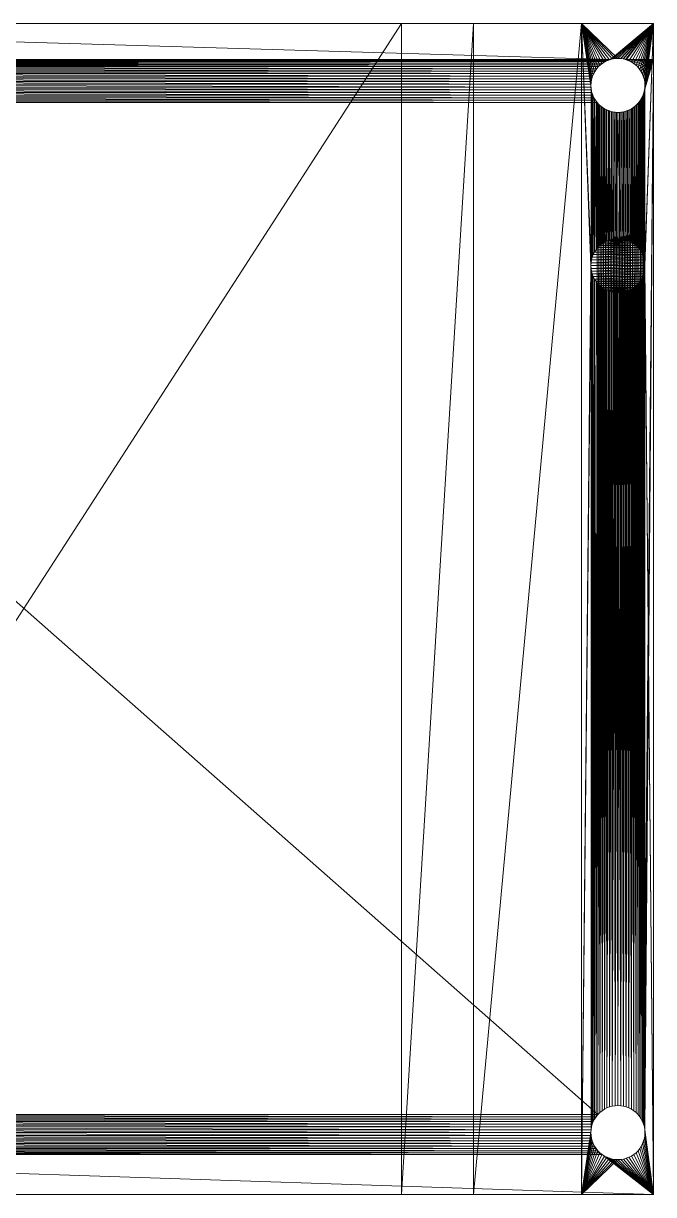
# Model space of a CAD drawing. Header units: inches. Extents: x 126.3 to 196.3, y 75.2 to 140.2.
# Drawn here: x 161.3 to 196.3, y 75.2 to 140.2 of the extents above; entities that cross this region are included whole.
import ezdxf

# ---------------------------------------------------------------- set-up
doc = ezdxf.new("R2010")
doc.units = ezdxf.units.IN
doc.header["$MEASUREMENT"] = 0
doc.layers.get('0').update_dxf_attribs({"lineweight": 0})

msp = doc.modelspace()

# ---------------------------------------------------------------- meshes
at = {"color": 7, "linetype": 'Continuous'}
mesh = msp.add_polyface(dxfattribs=at)
corners = [(128.687, 138.235, 2.5), (128.834, 138.183, 2.5), (193.74, 138.183, 2.5), (128.975, 138.117, 2.5), (193.599, 138.117, 2.5), (129.109, 138.036, 2.5), (193.466, 138.036, 2.5), (129.233, 137.942, 2.5), (193.341, 137.942, 2.5), (129.347, 137.836, 2.5), (193.228, 137.836, 2.5), (129.449, 137.718, 2.5), (193.125, 137.718, 2.5), (129.538, 137.591, 2.5), (193.036, 137.591, 2.5), (129.614, 137.455, 2.5), (192.96, 137.455, 2.5), (129.675, 137.311, 2.5), (192.899, 137.311, 2.5), (129.721, 137.162, 2.5), (192.853, 137.162, 2.5), (129.751, 137.01, 2.5), (192.823, 137.01, 2.5), (129.766, 136.854, 2.5), (192.808, 136.854, 2.5), (129.764, 136.699, 2.5), (192.81, 136.699, 2.5), (129.746, 136.544, 2.5), (192.828, 136.544, 2.5), (129.712, 136.392, 2.5), (192.862, 136.392, 2.5), (129.662, 136.244, 2.5), (192.912, 136.244, 2.5), (129.598, 136.102, 2.5), (192.977, 136.102, 2.5), (129.519, 135.968, 2.5), (193.056, 135.968, 2.5), (129.426, 135.843, 2.5), (193.148, 135.843, 2.5), (193.887, 138.235, 2.5), (128.687, 138.235, 0.5), (193.887, 138.235, 0.5), (126.287, 140.235, 0.5), (129.759, 126.638, -2.5), (129.759, 126.638, 0.5), (129.767, 126.795, 0.5), (129.767, 126.795, -2.5), (129.759, 126.951, 0.5), (129.759, 126.951, -2.5), (129.734, 127.106, 0.5), (129.734, 126.483, -2.5), (140.287, 140.235), (136.287, 140.235), (130.287, 140.235, -2), (136.287, 140.235, -2), (182.287, 140.235), (140.287, 140.235, -2), (196.287, 140.235, 0.5), (129.734, 137.106, -2.5), (129.759, 136.951, -2.5), (129.767, 136.795, -2.5), (129.759, 136.638, -2.5), (130.287, 140.235, -2.5), (129.734, 136.483, -2.5), (129.694, 137.258, -2.5), (129.637, 137.405, -2.5), (129.566, 137.545, -2.5), (129.48, 137.676, -2.5)]
mesh.append_faces([[corners[k] for k in face] for face in [(0, 1, 2), (1, 3, 4), (3, 5, 6), (5, 7, 8), (7, 9, 10), (9, 11, 12), (11, 13, 14), (13, 15, 16), (15, 17, 18), (17, 19, 20), (19, 21, 22), (21, 23, 24), (23, 25, 26), (25, 27, 28), (27, 29, 30), (29, 31, 32), (31, 33, 34), (33, 35, 36), (35, 37, 38), (0, 39, 40), (41, 42, 40), (43, 44, 45), (46, 45, 47), (48, 47, 49), (48, 46, 47), (46, 43, 45), (43, 50, 44), (42, 51, 52), (53, 52, 54), (53, 42, 52), (55, 56, 51), (42, 57, 51), (21, 58, 59), (23, 59, 60), (25, 60, 61), (27, 25, 61), (25, 23, 60), (23, 21, 59), (62, 46, 48), (61, 48, 63), (61, 62, 48), (61, 60, 62), (62, 60, 59), (58, 62, 59), (58, 64, 62), (62, 64, 65), (66, 62, 65), (66, 67, 62)]], dxfattribs={"color": 7})
mesh = msp.add_polyface(dxfattribs=at)
corners = [(129.519, 135.968, 2.5), (193.148, 135.843, 2.5), (193.056, 135.968, 2.5), (129.598, 136.102, 2.5), (192.977, 136.102, 2.5), (129.662, 136.244, 2.5), (192.912, 136.244, 2.5), (129.712, 136.392, 2.5), (192.862, 136.392, 2.5), (129.746, 136.544, 2.5), (192.828, 136.544, 2.5), (129.764, 136.699, 2.5), (192.81, 136.699, 2.5), (129.766, 136.854, 2.5), (192.808, 136.854, 2.5), (129.751, 137.01, 2.5), (192.823, 137.01, 2.5), (129.721, 137.162, 2.5), (192.853, 137.162, 2.5), (129.675, 137.311, 2.5), (192.899, 137.311, 2.5), (129.614, 137.455, 2.5), (192.96, 137.455, 2.5), (129.538, 137.591, 2.5), (193.036, 137.591, 2.5), (129.449, 137.718, 2.5), (193.125, 137.718, 2.5), (129.347, 137.836, 2.5), (193.228, 137.836, 2.5), (129.233, 137.942, 2.5), (193.341, 137.942, 2.5), (129.109, 138.036, 2.5), (193.466, 138.036, 2.5), (128.975, 138.117, 2.5), (193.599, 138.117, 2.5), (128.834, 138.183, 2.5), (193.74, 138.183, 2.5), (128.687, 138.235, 2.5), (193.887, 138.235, 2.5), (128.687, 138.235, 0.5), (193.887, 138.235, 0.5), (196.287, 140.235, 0.5), (126.287, 140.235, 0.5), (192.816, 126.951, -2.5), (192.807, 126.795, 0.5), (192.807, 126.795, -2.5), (192.816, 126.951, 0.5), (192.84, 127.106, -2.5), (192.816, 126.638, 0.5), (192.816, 126.638, -2.5), (192.84, 126.483, 0.5), (186.287, 140.235, -2), (186.287, 140.235), (192.287, 140.235, -2), (182.287, 140.235), (140.287, 140.235), (182.287, 140.235, -2), (140.287, 140.235, -2), (192.816, 136.638, -2.5), (192.807, 136.795, -2.5), (192.816, 136.951, -2.5), (192.84, 137.106, -2.5), (192.287, 140.235, -2.5), (193.094, 137.676, -2.5), (193.008, 137.545, -2.5), (192.937, 137.405, -2.5), (192.881, 137.258, -2.5), (192.84, 136.483, -2.5)]
mesh.append_faces([[corners[k] for k in face] for face in [(0, 1, 2), (3, 2, 4), (5, 4, 6), (7, 6, 8), (9, 8, 10), (11, 10, 12), (13, 12, 14), (15, 14, 16), (17, 16, 18), (19, 18, 20), (21, 20, 22), (23, 22, 24), (25, 24, 26), (27, 26, 28), (29, 28, 30), (31, 30, 32), (33, 32, 34), (35, 34, 36), (37, 36, 38), (39, 38, 40), (41, 42, 40), (43, 44, 45), (43, 46, 44), (43, 47, 46), (48, 49, 45), (44, 48, 45), (48, 50, 49), (51, 52, 53), (53, 52, 41), (52, 54, 41), (41, 54, 55), (56, 57, 54), (12, 58, 59), (14, 59, 60), (16, 60, 61), (16, 14, 60), (14, 12, 59), (12, 10, 58), (62, 63, 64), (65, 62, 64), (65, 66, 62), (62, 66, 61), (60, 62, 61), (60, 59, 62), (62, 59, 58), (43, 58, 67), (58, 43, 62), (62, 43, 45)]], dxfattribs={"color": 7})
mesh = msp.add_polyface(dxfattribs=at)
corners = [(129.426, 135.843, 2.5), (129.321, 135.728, 2.5), (129.382, 79.678, 2.5), (129.205, 135.624, 2.5), (129.271, 79.789, 2.5), (129.078, 135.533, 2.5), (129.149, 79.888, 2.5), (128.943, 135.456, 2.5), (129.017, 79.974, 2.5), (128.801, 135.393, 2.5), (128.877, 80.045, 2.5), (128.652, 135.345, 2.5), (128.73, 80.101, 2.5), (128.5, 135.313, 2.5), (128.579, 80.142, 2.5), (128.345, 135.297, 2.5), (128.424, 80.166, 2.5), (128.189, 135.297, 2.5), (128.267, 80.174, 2.5), (128.267, 125.295, -2.5), (128.267, 125.295, 0.5), (128.424, 125.303, 0.5), (128.424, 125.303, -2.5), (128.579, 125.327, 0.5), (128.579, 125.327, -2.5), (128.73, 125.368, 0.5), (128.73, 125.368, -2.5), (128.877, 125.424, 0.5), (128.877, 125.424, -2.5), (129.017, 125.496, 0.5), (129.017, 125.496, -2.5), (129.149, 125.581, 0.5), (129.149, 125.581, -2.5), (129.271, 125.68, 0.5), (129.271, 125.68, -2.5), (129.382, 125.791, 0.5), (129.382, 125.791, -2.5), (129.48, 125.913, 0.5), (129.48, 125.913, -2.5), (129.566, 126.045, 0.5), (129.566, 126.045, -2.5), (129.637, 126.184, 0.5), (182.287, 140.235, -2), (140.287, 75.235, -2), (140.287, 140.235, -2), (140.287, 75.235), (140.287, 140.235), (136.287, 140.235), (136.287, 75.235, -2), (136.287, 140.235, -2), (136.287, 75.235), (130.287, 75.235, -2), (130.287, 140.235, -2), (130.287, 140.235, -2.5), (130.287, 75.235, -2.5), (129.767, 126.795, -2.5), (126.968, 126.045, 0.5), (127.053, 125.913, 0.5), (127.152, 125.791, 0.5), (127.263, 125.68, 0.5), (127.385, 125.581, 0.5), (127.517, 125.496, 0.5), (127.657, 125.424, 0.5), (127.803, 125.368, 0.5), (127.955, 125.327, 0.5), (128.11, 125.303, 0.5)]
mesh.append_faces([[corners[k] for k in face] for face in [(0, 1, 2), (1, 3, 4), (3, 5, 6), (5, 7, 8), (7, 9, 10), (9, 11, 12), (11, 13, 14), (13, 15, 16), (15, 17, 18), (19, 20, 21), (22, 21, 23), (24, 23, 25), (26, 25, 27), (28, 27, 29), (30, 29, 31), (32, 31, 33), (34, 33, 35), (36, 35, 37), (38, 37, 39), (40, 39, 41), (40, 38, 39), (38, 36, 37), (36, 34, 35), (34, 32, 33), (32, 30, 31), (30, 28, 29), (28, 26, 27), (26, 24, 25), (24, 22, 23), (22, 19, 21), (42, 43, 44), (44, 45, 46), (47, 48, 49), (46, 50, 47), (49, 51, 52), (52, 51, 53), (53, 54, 55), (56, 41, 39), (57, 39, 37), (58, 37, 35), (59, 35, 33), (60, 33, 31), (61, 31, 29), (62, 29, 27), (63, 27, 25), (64, 25, 23), (65, 23, 21), (20, 65, 21)]], dxfattribs={"color": 7})
mesh = msp.add_polyface(dxfattribs=at)
corners = [(129.426, 135.843, 2.5), (193.193, 79.678, 2.5), (193.148, 135.843, 2.5), (193.253, 135.728, 2.5), (194.385, 135.297, 2.5), (194.229, 135.297, 2.5), (194.307, 80.174, 2.5), (194.074, 135.313, 2.5), (194.15, 80.166, 2.5), (193.922, 135.345, 2.5), (193.995, 80.142, 2.5), (193.774, 135.393, 2.5), (193.844, 80.101, 2.5), (193.631, 135.456, 2.5), (193.697, 80.045, 2.5), (193.496, 135.533, 2.5), (193.557, 79.974, 2.5), (193.369, 135.624, 2.5), (193.426, 79.888, 2.5), (193.304, 79.789, 2.5), (194.307, 125.295, 0.5), (194.307, 125.295, -2.5), (194.15, 125.303, -2.5), (194.15, 125.303, 0.5), (193.995, 125.327, -2.5), (193.995, 125.327, 0.5), (193.844, 125.368, -2.5), (193.844, 125.368, 0.5), (193.697, 125.424, -2.5), (193.697, 125.424, 0.5), (193.557, 125.496, -2.5), (193.557, 125.496, 0.5), (193.426, 125.581, -2.5), (193.426, 125.581, 0.5), (193.304, 125.68, -2.5), (193.304, 125.68, 0.5), (193.193, 125.791, -2.5), (193.193, 125.791, 0.5), (193.094, 125.913, -2.5), (193.094, 125.913, 0.5), (193.008, 126.045, -2.5), (193.008, 126.045, 0.5), (192.937, 126.184, -2.5), (186.287, 140.235, -2), (186.287, 75.235), (186.287, 140.235), (182.287, 140.235), (182.287, 75.235, -2), (182.287, 140.235, -2), (182.287, 75.235), (192.287, 140.235, -2), (186.287, 75.235, -2), (192.287, 75.235, -2.5), (192.287, 140.235, -2.5), (192.816, 78.831, -2.5), (192.816, 126.638, -2.5), (192.84, 126.483, -2.5), (192.807, 126.795, -2.5), (194.464, 125.303, 0.5), (194.619, 125.327, 0.5), (194.771, 125.368, 0.5), (194.917, 125.424, 0.5), (195.057, 125.496, 0.5), (195.189, 125.581, 0.5), (195.311, 125.68, 0.5), (195.422, 125.791, 0.5), (195.521, 125.913, 0.5), (195.606, 126.045, 0.5)]
mesh.append_faces([[corners[k] for k in face] for face in [(0, 1, 2), (2, 1, 3), (4, 5, 6), (5, 7, 8), (7, 9, 10), (9, 11, 12), (11, 13, 14), (13, 15, 16), (15, 17, 18), (17, 3, 19), (20, 21, 22), (23, 22, 24), (25, 24, 26), (27, 26, 28), (29, 28, 30), (31, 30, 32), (33, 32, 34), (35, 34, 36), (37, 36, 38), (39, 38, 40), (41, 40, 42), (41, 39, 40), (39, 37, 38), (37, 35, 36), (35, 33, 34), (33, 31, 32), (31, 29, 30), (29, 27, 28), (27, 25, 26), (25, 23, 24), (23, 20, 22), (43, 44, 45), (46, 47, 48), (45, 49, 46), (43, 50, 51), (52, 50, 53), (54, 55, 56), (52, 53, 57), (20, 23, 58), (23, 25, 59), (25, 27, 60), (27, 29, 61), (29, 31, 62), (31, 33, 63), (33, 35, 64), (35, 37, 65), (37, 39, 66), (39, 41, 67)]], dxfattribs={"color": 7})
mesh = msp.add_polyface(dxfattribs=at)
corners = [(196.287, 138.235, 2.5), (195.799, 78.831, 2.5), (196.287, 75.235, 2.5), (195.559, 135.968, 2.5), (195.521, 79.556, 2.5), (195.606, 79.424, 2.5), (195.638, 136.102, 2.5), (195.678, 79.285, 2.5), (195.703, 136.244, 2.5), (195.734, 79.138, 2.5), (186.287, 75.235, -2), (186.287, 75.235), (186.287, 140.235, -2), (182.287, 75.235), (182.287, 75.235, -2), (182.287, 140.235), (186.287, 140.235), (140.287, 75.235, -2), (182.287, 140.235, -2), (192.287, 140.235, -2), (192.287, 75.235, -2), (194.464, 80.166, -2.5), (194.464, 80.166, 2.5), (194.307, 80.174, 2.5), (194.307, 80.174, -2.5), (194.15, 80.166, 2.5), (194.15, 80.166, -2.5), (193.995, 80.142, 2.5), (193.995, 80.142, -2.5), (194.619, 80.142, -2.5), (192.287, 75.235, -2.5), (194.307, 125.295, -2.5), (194.464, 125.303, -2.5), (194.619, 125.327, -2.5), (194.771, 80.101, -2.5), (194.15, 125.303, -2.5), (193.995, 125.327, -2.5), (193.844, 80.101, -2.5), (193.844, 125.368, -2.5), (193.697, 80.045, -2.5), (193.697, 125.424, -2.5), (193.557, 79.974, -2.5), (193.557, 125.496, -2.5), (193.426, 79.888, -2.5), (193.426, 125.581, -2.5), (193.304, 79.789, -2.5), (193.193, 79.678, -2.5), (193.304, 125.68, -2.5), (192.816, 126.638, -2.5), (192.816, 78.831, -2.5), (196.287, 75.235, -2.5), (195.799, 78.831, -2.5), (195.799, 126.638, -2.5), (195.775, 78.986, -2.5), (195.775, 126.483, -2.5), (195.734, 79.138, -2.5), (195.734, 126.331, -2.5), (195.678, 79.285, -2.5), (195.678, 126.184, -2.5), (195.606, 79.424, -2.5), (195.606, 126.045, -2.5), (195.521, 79.556, -2.5), (195.521, 125.913, -2.5), (195.422, 79.678, -2.5), (195.422, 125.791, -2.5), (195.311, 79.789, -2.5), (195.311, 125.68, -2.5), (195.189, 79.888, -2.5), (195.189, 125.581, -2.5), (195.057, 79.974, -2.5), (195.057, 125.496, -2.5), (194.917, 80.045, -2.5), (194.917, 125.424, -2.5), (194.771, 125.368, -2.5), (193.094, 79.556, -2.5), (193.193, 125.791, -2.5), (193.008, 79.424, -2.5), (193.094, 125.913, -2.5), (192.937, 79.285, -2.5), (193.008, 126.045, -2.5), (192.881, 79.138, -2.5), (192.937, 126.184, -2.5), (192.84, 78.986, -2.5), (192.881, 126.331, -2.5), (192.84, 126.483, -2.5), (196.287, 138.235, 0.5)]
mesh.append_faces([[corners[k] for k in face] for face in [(0, 1, 2), (3, 4, 5), (6, 5, 7), (8, 7, 9), (10, 11, 12), (13, 14, 15), (11, 13, 16), (14, 17, 18), (10, 19, 20), (21, 22, 23), (24, 23, 25), (26, 25, 27), (28, 26, 27), (26, 24, 25), (24, 21, 23), (21, 29, 22), (20, 19, 30), (21, 24, 31), (32, 29, 21), (29, 33, 34), (31, 24, 26), (35, 26, 28), (36, 28, 37), (38, 37, 39), (40, 39, 41), (42, 41, 43), (44, 43, 45), (45, 46, 47), (48, 49, 30), (50, 51, 52), (51, 53, 54), (53, 55, 56), (55, 57, 58), (57, 59, 60), (59, 61, 62), (61, 63, 64), (63, 65, 66), (65, 67, 68), (67, 69, 70), (69, 71, 72), (71, 34, 73), (46, 74, 75), (74, 76, 77), (76, 78, 79), (78, 80, 81), (80, 82, 83), (82, 49, 84), (85, 2, 50)]], dxfattribs={"color": 7})
mesh = msp.add_polyface(dxfattribs=at)
corners = [(192.816, 126.951, 0.5), (192.84, 127.106, -2.5), (192.84, 127.106, 0.5), (192.881, 127.258, -2.5), (192.881, 127.258, 0.5), (192.937, 127.405, -2.5), (192.937, 127.405, 0.5), (193.008, 127.545, -2.5), (193.008, 127.545, 0.5), (193.094, 127.676, -2.5), (193.094, 127.676, 0.5), (193.193, 127.798, -2.5), (192.937, 126.184, 0.5), (192.937, 126.184, -2.5), (192.881, 126.331, -2.5), (192.881, 126.331, 0.5), (192.84, 126.483, -2.5), (192.84, 126.483, 0.5), (192.816, 126.638, -2.5), (193.008, 126.045, 0.5), (193.056, 135.968, 2.5), (193.094, 135.913, -2.5), (193.008, 136.045, -2.5), (192.977, 136.102, 2.5), (192.937, 136.184, -2.5), (192.912, 136.244, 2.5), (192.881, 136.331, -2.5), (192.862, 136.392, 2.5), (192.84, 136.483, -2.5), (192.828, 136.544, 2.5), (192.816, 136.638, -2.5), (192.853, 137.162, 2.5), (192.84, 137.106, -2.5), (192.881, 137.258, -2.5), (192.899, 137.311, 2.5), (192.937, 137.405, -2.5), (192.96, 137.455, 2.5), (193.008, 137.545, -2.5), (193.036, 137.591, 2.5), (193.094, 137.676, -2.5), (193.125, 137.718, 2.5), (192.823, 137.01, 2.5), (193.148, 135.843, 2.5), (193.557, 138.094, -2.5), (193.426, 138.008, -2.5), (192.287, 140.235, -2.5), (193.304, 137.909, -2.5), (193.193, 137.798, -2.5), (192.816, 126.951, -2.5)]
mesh.append_faces([[corners[k] for k in face] for face in [(0, 1, 2), (2, 1, 3), (4, 3, 5), (6, 5, 7), (8, 7, 9), (10, 9, 11), (12, 13, 14), (15, 14, 16), (17, 16, 18), (17, 15, 16), (15, 12, 14), (12, 19, 13), (10, 8, 9), (8, 6, 7), (6, 4, 5), (4, 2, 3), (20, 21, 22), (23, 22, 24), (25, 24, 26), (27, 26, 28), (29, 28, 30), (31, 32, 33), (34, 33, 35), (36, 35, 37), (38, 37, 39), (40, 38, 39), (38, 36, 37), (36, 34, 35), (34, 31, 33), (31, 41, 32), (29, 27, 28), (27, 25, 26), (25, 23, 24), (23, 20, 22), (20, 42, 21), (43, 44, 45), (45, 44, 46), (47, 45, 46), (47, 39, 45), (1, 28, 26), (3, 26, 24), (5, 24, 22), (7, 22, 21), (9, 7, 21), (7, 5, 22), (5, 3, 24), (3, 1, 26), (1, 48, 28)]], dxfattribs={"color": 7})
mesh = msp.add_polyface(dxfattribs=at)
corners = [(196.287, 140.235, -2.5), (192.287, 140.235, -2.5), (192.287, 140.235, -2), (194.229, 135.297, 2.5), (194.307, 135.295, -2.5), (194.15, 135.303, -2.5), (194.074, 135.313, 2.5), (193.995, 135.327, -2.5), (193.922, 135.345, 2.5), (193.844, 135.368, -2.5), (193.774, 135.393, 2.5), (193.697, 135.424, -2.5), (193.631, 135.456, 2.5), (193.557, 135.496, -2.5), (193.496, 135.533, 2.5), (193.426, 135.581, -2.5), (193.369, 135.624, 2.5), (193.304, 135.68, -2.5), (193.253, 135.728, 2.5), (193.193, 135.791, -2.5), (193.148, 135.843, 2.5), (193.094, 135.913, -2.5), (193.125, 137.718, 2.5), (193.094, 137.676, -2.5), (193.193, 137.798, -2.5), (193.228, 137.836, 2.5), (193.304, 137.909, -2.5), (193.341, 137.942, 2.5), (193.426, 138.008, -2.5), (193.466, 138.036, 2.5), (193.557, 138.094, -2.5), (193.599, 138.117, 2.5), (193.697, 138.165, -2.5), (193.74, 138.183, 2.5), (193.844, 138.221, -2.5), (193.887, 138.235, 0.5), (193.995, 138.262, -2.5), (194.025, 138.268, 0.5), (194.15, 138.286, -2.5), (194.166, 138.288, 0.5), (194.307, 138.295, -2.5), (194.307, 138.295, 0.5), (193.887, 138.235, 2.5), (193.094, 127.676, -2.5), (193.193, 127.798, -2.5), (193.304, 127.909, -2.5), (193.426, 128.008, -2.5), (193.557, 128.094, -2.5), (193.697, 128.165, -2.5)]
mesh.append_faces([[corners[k] for k in face] for face in [(0, 1, 2), (3, 4, 5), (6, 5, 7), (8, 7, 9), (10, 9, 11), (12, 11, 13), (14, 13, 15), (16, 15, 17), (18, 17, 19), (20, 19, 21), (22, 23, 24), (25, 24, 26), (27, 26, 28), (29, 28, 30), (31, 30, 32), (33, 32, 34), (35, 34, 36), (37, 36, 38), (39, 38, 40), (41, 39, 40), (39, 37, 38), (37, 35, 36), (42, 33, 35), (35, 33, 34), (33, 31, 32), (31, 29, 30), (29, 27, 28), (27, 25, 26), (25, 22, 24), (20, 18, 19), (18, 16, 17), (16, 14, 15), (14, 12, 13), (12, 10, 11), (10, 8, 9), (8, 6, 7), (6, 3, 5), (1, 40, 38), (36, 1, 38), (36, 34, 1), (1, 34, 32), (30, 1, 32), (43, 21, 19), (44, 19, 17), (45, 17, 15), (46, 15, 13), (47, 13, 11), (48, 11, 9)]], dxfattribs={"color": 7})
mesh = msp.add_polyface(dxfattribs=at)
corners = [(196.287, 138.235, 2.5), (195.387, 137.836, 2.5), (195.489, 137.718, 2.5), (195.273, 137.942, 2.5), (195.149, 138.036, 2.5), (195.016, 138.117, 2.5), (194.875, 138.183, 2.5), (194.728, 138.235, 2.5), (194.728, 138.235, 0.5), (196.287, 138.235, 0.5), (194.025, 138.268, 0.5), (196.287, 140.235, 0.5), (193.887, 138.235, 0.5), (194.166, 138.288, 0.5), (194.307, 138.295, 0.5), (194.449, 138.288, 0.5), (194.59, 138.268, 0.5), (196.287, 140.235, -2.5), (192.287, 140.235, -2), (194.307, 138.295, -2.5), (194.464, 138.286, -2.5), (194.619, 138.262, -2.5), (194.771, 138.221, -2.5), (194.917, 138.165, -2.5), (195.057, 138.094, -2.5), (195.189, 138.008, -2.5), (195.311, 137.909, -2.5), (195.807, 136.795, -2.5), (195.799, 136.951, -2.5), (195.775, 137.106, -2.5), (195.734, 137.258, -2.5), (195.678, 137.405, -2.5), (195.606, 137.545, -2.5), (195.521, 137.676, -2.5), (195.422, 137.798, -2.5), (192.287, 140.235, -2.5)]
mesh.append_faces([[corners[k] for k in face] for face in [(0, 1, 2), (0, 3, 1), (0, 4, 3), (0, 5, 4), (0, 6, 5), (0, 7, 6), (7, 0, 8), (8, 0, 9), (10, 11, 12), (10, 13, 11), (11, 13, 14), (15, 11, 14), (15, 16, 11), (11, 16, 8), (9, 11, 8), (17, 18, 11), (15, 14, 19), (20, 15, 19), (20, 16, 15), (20, 21, 16), (16, 21, 8), (8, 21, 22), (6, 22, 23), (5, 23, 24), (4, 24, 25), (3, 25, 26), (3, 4, 25), (4, 5, 24), (5, 6, 23), (7, 8, 6), (6, 8, 22), (17, 27, 28), (29, 17, 28), (29, 30, 17), (17, 30, 31), (32, 17, 31), (32, 33, 17), (17, 33, 34), (26, 17, 34), (26, 25, 17), (17, 25, 24), (23, 17, 24), (23, 22, 17), (17, 22, 21), (20, 17, 21), (20, 19, 17), (17, 19, 35), (17, 11, 9)]], dxfattribs={"color": 7})
mesh = msp.add_polyface(dxfattribs=at)
corners = [(196.287, 138.235, 2.5), (195.752, 136.392, 2.5), (195.734, 79.138, 2.5), (195.703, 136.244, 2.5), (195.638, 136.102, 2.5), (195.678, 79.285, 2.5), (195.559, 135.968, 2.5), (195.606, 79.424, 2.5), (195.467, 135.843, 2.5), (195.521, 79.556, 2.5), (195.362, 135.728, 2.5), (195.422, 79.678, 2.5), (195.245, 135.624, 2.5), (195.311, 79.789, 2.5), (195.119, 135.533, 2.5), (195.189, 79.888, 2.5), (194.983, 135.456, 2.5), (195.057, 79.974, 2.5), (194.841, 135.393, 2.5), (194.917, 80.045, 2.5), (194.693, 135.345, 2.5), (194.771, 80.101, 2.5), (194.54, 135.313, 2.5), (194.619, 80.142, 2.5), (194.385, 135.297, 2.5), (194.464, 80.166, 2.5), (195.678, 126.184, 0.5), (195.678, 126.184, -2.5), (195.606, 126.045, -2.5), (195.606, 126.045, 0.5), (195.521, 125.913, -2.5), (195.521, 125.913, 0.5), (195.422, 125.791, -2.5), (195.422, 125.791, 0.5), (195.311, 125.68, -2.5), (195.311, 125.68, 0.5), (195.189, 125.581, -2.5), (195.189, 125.581, 0.5), (195.057, 125.496, -2.5), (195.057, 125.496, 0.5), (194.917, 125.424, -2.5), (194.917, 125.424, 0.5), (194.771, 125.368, -2.5), (194.771, 125.368, 0.5), (194.619, 125.327, -2.5), (194.619, 125.327, 0.5), (194.464, 125.303, -2.5), (194.464, 125.303, 0.5), (194.307, 125.295, -2.5), (194.307, 125.295, 0.5), (196.287, 140.235, -2.5), (196.287, 75.235, -2.5), (195.807, 126.795, -2.5), (193.008, 126.045, 0.5), (193.094, 125.913, 0.5), (193.193, 125.791, 0.5), (193.304, 125.68, 0.5), (193.426, 125.581, 0.5), (193.557, 125.496, 0.5), (193.697, 125.424, 0.5), (193.844, 125.368, 0.5), (193.995, 125.327, 0.5), (194.15, 125.303, 0.5), (196.287, 75.235, 2.5), (196.287, 138.235, 0.5)]
mesh.append_faces([[corners[k] for k in face] for face in [(0, 1, 2), (1, 3, 2), (3, 4, 5), (4, 6, 7), (6, 8, 9), (8, 10, 11), (10, 12, 13), (12, 14, 15), (14, 16, 17), (16, 18, 19), (18, 20, 21), (20, 22, 23), (22, 24, 25), (26, 27, 28), (29, 28, 30), (31, 30, 32), (33, 32, 34), (35, 34, 36), (37, 36, 38), (39, 38, 40), (41, 40, 42), (43, 42, 44), (45, 44, 46), (47, 46, 48), (49, 47, 48), (47, 45, 46), (45, 43, 44), (43, 41, 42), (41, 39, 40), (39, 37, 38), (37, 35, 36), (35, 33, 34), (33, 31, 32), (31, 29, 30), (29, 26, 28), (50, 51, 52), (53, 26, 29), (54, 29, 31), (55, 31, 33), (56, 33, 35), (57, 35, 37), (58, 37, 39), (59, 39, 41), (60, 41, 43), (61, 43, 45), (62, 45, 47), (0, 63, 64), (50, 64, 51)]], dxfattribs={"color": 7})
mesh = msp.add_polyface(dxfattribs=at)
corners = [(194.307, 128.295, 0.5), (194.307, 128.295, -2.5), (194.464, 128.286, -2.5), (194.464, 128.286, 0.5), (194.619, 128.262, -2.5), (194.619, 128.262, 0.5), (194.771, 128.221, -2.5), (194.771, 128.221, 0.5), (194.841, 135.393, 2.5), (194.917, 135.424, -2.5), (194.771, 135.368, -2.5), (194.693, 135.345, 2.5), (194.619, 135.327, -2.5), (194.54, 135.313, 2.5), (194.464, 135.303, -2.5), (194.385, 135.297, 2.5), (194.307, 135.295, -2.5), (194.229, 135.297, 2.5), (194.983, 135.456, 2.5), (196.287, 140.235, -2.5), (195.807, 126.795, -2.5), (195.799, 126.951, -2.5), (195.799, 136.638, -2.5), (195.775, 136.483, -2.5), (195.775, 127.106, -2.5), (195.734, 136.331, -2.5), (195.734, 127.258, -2.5), (195.678, 136.184, -2.5), (195.678, 127.405, -2.5), (195.606, 136.045, -2.5), (195.606, 127.545, -2.5), (195.521, 135.913, -2.5), (195.521, 127.676, -2.5), (195.422, 135.791, -2.5), (195.422, 127.798, -2.5), (195.311, 135.68, -2.5), (195.311, 127.909, -2.5), (195.189, 135.581, -2.5), (195.189, 128.008, -2.5), (195.057, 135.496, -2.5), (195.057, 128.094, -2.5), (194.917, 128.165, -2.5), (194.15, 128.286, 0.5), (193.995, 128.262, 0.5), (193.844, 128.221, 0.5)]
mesh.append_faces([[corners[k] for k in face] for face in [(0, 1, 2), (3, 2, 4), (5, 4, 6), (7, 5, 6), (5, 3, 4), (3, 0, 2), (8, 9, 10), (11, 10, 12), (13, 12, 14), (15, 14, 16), (17, 15, 16), (15, 13, 14), (13, 11, 12), (11, 8, 10), (8, 18, 9), (19, 20, 21), (22, 21, 23), (22, 19, 21), (1, 16, 2), (21, 24, 23), (23, 24, 25), (25, 24, 26), (27, 26, 28), (29, 28, 30), (31, 30, 32), (33, 32, 34), (35, 34, 36), (37, 36, 38), (39, 38, 40), (9, 40, 41), (10, 41, 6), (12, 6, 4), (14, 4, 2), (16, 14, 2), (14, 12, 4), (12, 10, 6), (10, 9, 41), (9, 39, 40), (39, 37, 38), (37, 35, 36), (35, 33, 34), (33, 31, 32), (31, 29, 30), (29, 27, 28), (27, 25, 26), (42, 0, 3), (43, 3, 5), (44, 5, 7)]], dxfattribs={"color": 7})
mesh = msp.add_polyface(dxfattribs=at)
corners = [(196.287, 138.235, 2.5), (195.786, 136.544, 2.5), (195.752, 136.392, 2.5), (195.804, 136.699, 2.5), (195.806, 136.854, 2.5), (195.792, 137.01, 2.5), (195.762, 137.162, 2.5), (195.716, 137.311, 2.5), (195.654, 137.455, 2.5), (195.579, 137.591, 2.5), (195.489, 137.718, 2.5), (195.387, 137.836, 2.5), (195.311, 137.909, -2.5), (195.422, 137.798, -2.5), (195.521, 137.676, -2.5), (195.606, 137.545, -2.5), (195.678, 137.405, -2.5), (195.734, 137.258, -2.5), (195.775, 137.106, -2.5), (195.799, 136.951, -2.5), (195.807, 136.795, -2.5), (195.799, 136.638, -2.5), (195.775, 136.483, -2.5), (195.734, 136.331, -2.5), (195.703, 136.244, 2.5), (195.678, 136.184, -2.5), (195.638, 136.102, 2.5), (195.606, 136.045, -2.5), (195.559, 135.968, 2.5), (195.521, 135.913, -2.5), (195.467, 135.843, 2.5), (195.422, 135.791, -2.5), (195.362, 135.728, 2.5), (195.311, 135.68, -2.5), (195.245, 135.624, 2.5), (195.189, 135.581, -2.5), (195.119, 135.533, 2.5), (195.057, 135.496, -2.5), (194.983, 135.456, 2.5), (194.917, 135.424, -2.5), (195.273, 137.942, 2.5), (196.287, 140.235, -2.5)]
mesh.append_faces([[corners[k] for k in face] for face in [(0, 1, 2), (0, 3, 1), (0, 4, 3), (0, 5, 4), (0, 6, 5), (0, 7, 6), (0, 8, 7), (0, 9, 8), (0, 10, 9), (11, 12, 13), (10, 13, 14), (9, 14, 15), (8, 15, 16), (7, 16, 17), (6, 17, 18), (5, 18, 19), (4, 19, 20), (3, 20, 21), (1, 21, 22), (2, 22, 23), (24, 23, 25), (26, 25, 27), (28, 27, 29), (30, 29, 31), (32, 31, 33), (34, 33, 35), (36, 35, 37), (38, 37, 39), (38, 36, 37), (36, 34, 35), (34, 32, 33), (32, 30, 31), (30, 28, 29), (28, 26, 27), (26, 24, 25), (24, 2, 23), (2, 1, 22), (1, 3, 21), (3, 4, 20), (4, 5, 19), (5, 6, 18), (6, 7, 17), (7, 8, 16), (8, 9, 15), (9, 10, 14), (10, 11, 13), (11, 40, 12), (21, 20, 41)]], dxfattribs={"color": 7})
mesh = msp.add_polyface(dxfattribs=at)
corners = [(126.287, 138.235, 2.5), (126.775, 78.831, 2.5), (126.8, 78.986, 2.5), (126.84, 79.138, 2.5), (127.213, 135.728, 2.5), (127.152, 79.678, 2.5), (127.263, 79.789, 2.5), (127.329, 135.624, 2.5), (127.385, 79.888, 2.5), (127.456, 135.533, 2.5), (127.517, 79.974, 2.5), (127.591, 135.456, 2.5), (127.657, 80.045, 2.5), (127.733, 135.393, 2.5), (127.803, 80.101, 2.5), (127.882, 135.345, 2.5), (127.955, 80.142, 2.5), (128.034, 135.313, 2.5), (128.11, 80.166, 2.5), (128.189, 135.297, 2.5), (128.267, 80.174, 2.5), (128.345, 135.297, 2.5), (128.424, 80.166, 2.5), (128.5, 135.313, 2.5), (128.579, 80.142, 2.5), (128.652, 135.345, 2.5), (128.73, 80.101, 2.5), (128.801, 135.393, 2.5), (128.877, 80.045, 2.5), (128.943, 135.456, 2.5), (129.017, 79.974, 2.5), (129.078, 135.533, 2.5), (129.149, 79.888, 2.5), (129.205, 135.624, 2.5), (129.271, 79.789, 2.5), (129.321, 135.728, 2.5), (129.382, 79.678, 2.5), (129.426, 135.843, 2.5), (193.193, 79.678, 2.5), (128.424, 125.303, -2.5), (128.424, 80.166, -2.5), (128.267, 125.295, -2.5), (128.579, 125.327, -2.5), (128.579, 80.142, -2.5), (128.73, 80.101, -2.5), (128.73, 125.368, -2.5), (128.877, 80.045, -2.5), (128.877, 125.424, -2.5), (129.017, 79.974, -2.5), (129.017, 125.496, -2.5), (129.149, 79.888, -2.5), (129.149, 125.581, -2.5), (129.271, 79.789, -2.5), (129.271, 125.68, -2.5), (129.382, 79.678, -2.5), (129.382, 125.791, -2.5), (129.48, 79.556, -2.5), (129.48, 125.913, -2.5), (129.566, 79.424, -2.5), (129.566, 126.045, -2.5), (129.637, 79.285, -2.5), (129.637, 126.184, -2.5), (129.694, 79.138, -2.5), (129.694, 126.331, -2.5), (129.734, 78.986, -2.5), (129.734, 126.483, -2.5), (129.759, 78.831, -2.5), (129.759, 126.638, -2.5), (130.287, 75.235, -2.5), (129.767, 126.795, -2.5), (128.11, 80.166, -2.5), (128.11, 125.303, -2.5), (127.955, 80.142, -2.5), (127.955, 125.327, -2.5), (127.803, 80.101, -2.5), (127.803, 125.368, -2.5), (127.657, 80.045, -2.5), (127.657, 125.424, -2.5), (127.517, 79.974, -2.5), (127.517, 125.496, -2.5), (127.385, 79.888, -2.5), (127.385, 125.581, -2.5), (127.263, 79.789, -2.5), (127.263, 125.68, -2.5), (126.287, 75.235, -2.5), (126.767, 126.795, -2.5), (126.775, 126.638, -2.5), (126.8, 78.986, -2.5), (126.8, 126.483, -2.5), (126.84, 126.331, -2.5), (126.84, 79.138, -2.5), (126.897, 126.184, -2.5), (126.897, 79.285, -2.5), (126.968, 126.045, -2.5), (126.968, 79.424, -2.5), (127.053, 125.913, -2.5), (127.053, 79.556, -2.5), (127.152, 125.791, -2.5), (127.152, 79.678, -2.5)]
mesh.append_faces([[corners[k] for k in face] for face in [(0, 1, 2), (3, 0, 2), (4, 5, 6), (7, 6, 8), (9, 8, 10), (11, 10, 12), (13, 12, 14), (15, 14, 16), (17, 16, 18), (19, 18, 20), (21, 20, 22), (23, 22, 24), (25, 24, 26), (27, 26, 28), (29, 28, 30), (31, 30, 32), (33, 32, 34), (35, 34, 36), (37, 36, 38), (39, 40, 41), (39, 42, 43), (44, 42, 45), (46, 45, 47), (48, 47, 49), (50, 49, 51), (52, 51, 53), (54, 53, 55), (56, 55, 57), (58, 57, 59), (60, 59, 61), (62, 61, 63), (64, 63, 65), (66, 65, 67), (68, 67, 69), (41, 70, 71), (71, 72, 73), (73, 74, 75), (75, 76, 77), (77, 78, 79), (79, 80, 81), (81, 82, 83), (84, 85, 86), (87, 88, 89), (90, 89, 91), (92, 91, 93), (94, 93, 95), (96, 95, 97), (98, 97, 83)]], dxfattribs={"color": 7})
mesh = msp.add_polyface(dxfattribs=at)
corners = [(196.287, 138.235, 2.5), (195.775, 78.986, 2.5), (195.799, 78.831, 2.5), (195.734, 79.138, 2.5), (193.253, 135.728, 2.5), (193.193, 79.678, 2.5), (193.304, 79.789, 2.5), (193.369, 135.624, 2.5), (193.426, 79.888, 2.5), (193.496, 135.533, 2.5), (193.557, 79.974, 2.5), (193.631, 135.456, 2.5), (193.697, 80.045, 2.5), (193.774, 135.393, 2.5), (193.844, 80.101, 2.5), (193.922, 135.345, 2.5), (193.995, 80.142, 2.5), (194.074, 135.313, 2.5), (194.15, 80.166, 2.5), (194.229, 135.297, 2.5), (194.307, 80.174, 2.5), (194.385, 135.297, 2.5), (194.464, 80.166, 2.5), (194.54, 135.313, 2.5), (194.619, 80.142, 2.5), (194.693, 135.345, 2.5), (194.771, 80.101, 2.5), (194.841, 135.393, 2.5), (194.917, 80.045, 2.5), (194.983, 135.456, 2.5), (195.057, 79.974, 2.5), (195.119, 135.533, 2.5), (195.189, 79.888, 2.5), (195.245, 135.624, 2.5), (195.311, 79.789, 2.5), (195.362, 135.728, 2.5), (195.422, 79.678, 2.5), (195.467, 135.843, 2.5), (195.521, 79.556, 2.5), (194.464, 125.303, -2.5), (194.464, 80.166, -2.5), (194.307, 125.295, -2.5), (194.619, 125.327, -2.5), (194.619, 80.142, -2.5), (194.771, 80.101, -2.5), (194.771, 125.368, -2.5), (194.917, 80.045, -2.5), (194.917, 125.424, -2.5), (195.057, 79.974, -2.5), (195.057, 125.496, -2.5), (195.189, 79.888, -2.5), (195.189, 125.581, -2.5), (195.311, 79.789, -2.5), (195.311, 125.68, -2.5), (195.422, 79.678, -2.5), (195.422, 125.791, -2.5), (195.521, 79.556, -2.5), (195.521, 125.913, -2.5), (195.606, 79.424, -2.5), (195.606, 126.045, -2.5), (195.678, 79.285, -2.5), (195.678, 126.184, -2.5), (195.734, 79.138, -2.5), (195.734, 126.331, -2.5), (195.775, 78.986, -2.5), (195.775, 126.483, -2.5), (195.799, 78.831, -2.5), (195.799, 126.638, -2.5), (196.287, 75.235, -2.5), (195.807, 126.795, -2.5), (194.15, 80.166, -2.5), (194.15, 125.303, -2.5), (193.995, 80.142, -2.5), (193.995, 125.327, -2.5), (193.844, 80.101, -2.5), (193.844, 125.368, -2.5), (193.697, 80.045, -2.5), (193.697, 125.424, -2.5), (193.557, 79.974, -2.5), (193.557, 125.496, -2.5), (193.426, 79.888, -2.5), (193.426, 125.581, -2.5), (193.304, 79.789, -2.5), (193.304, 125.68, -2.5), (192.287, 75.235, -2.5), (192.807, 126.795, -2.5), (192.816, 126.638, -2.5), (192.84, 78.986, -2.5), (192.84, 126.483, -2.5), (192.881, 126.331, -2.5), (192.881, 79.138, -2.5), (192.937, 126.184, -2.5), (192.937, 79.285, -2.5), (193.008, 126.045, -2.5), (193.008, 79.424, -2.5), (193.094, 125.913, -2.5), (193.094, 79.556, -2.5), (193.193, 125.791, -2.5), (193.193, 79.678, -2.5)]
mesh.append_faces([[corners[k] for k in face] for face in [(0, 1, 2), (0, 3, 1), (4, 5, 6), (7, 6, 8), (9, 8, 10), (11, 10, 12), (13, 12, 14), (15, 14, 16), (17, 16, 18), (19, 18, 20), (21, 20, 22), (23, 22, 24), (25, 24, 26), (27, 26, 28), (29, 28, 30), (31, 30, 32), (33, 32, 34), (35, 34, 36), (37, 36, 38), (39, 40, 41), (39, 42, 43), (44, 42, 45), (46, 45, 47), (48, 47, 49), (50, 49, 51), (52, 51, 53), (54, 53, 55), (56, 55, 57), (58, 57, 59), (60, 59, 61), (62, 61, 63), (64, 63, 65), (66, 65, 67), (68, 67, 69), (41, 70, 71), (71, 72, 73), (73, 74, 75), (75, 76, 77), (77, 78, 79), (79, 80, 81), (81, 82, 83), (84, 85, 86), (87, 88, 89), (90, 89, 91), (92, 91, 93), (94, 93, 95), (96, 95, 97), (98, 97, 83)]], dxfattribs={"color": 7})
mesh = msp.add_polyface(dxfattribs=at)
corners = [(193.193, 127.798, 0.5), (193.193, 127.798, -2.5), (193.304, 127.909, -2.5), (193.304, 127.909, 0.5), (193.426, 128.008, -2.5), (193.426, 128.008, 0.5), (193.557, 128.094, -2.5), (193.557, 128.094, 0.5), (193.697, 128.165, -2.5), (193.697, 128.165, 0.5), (193.844, 128.221, -2.5), (193.844, 128.221, 0.5), (193.995, 128.262, -2.5), (193.995, 128.262, 0.5), (194.15, 128.286, -2.5), (194.15, 128.286, 0.5), (194.307, 128.295, -2.5), (194.307, 128.295, 0.5), (193.094, 127.676, 0.5), (193.844, 135.368, -2.5), (193.995, 135.327, -2.5), (194.15, 135.303, -2.5), (194.307, 135.295, -2.5), (193.697, 135.424, -2.5), (193.557, 135.496, -2.5), (193.426, 135.581, -2.5), (193.304, 135.68, -2.5), (193.094, 127.676, -2.5), (193.193, 135.791, -2.5), (194.464, 128.286, 0.5), (194.619, 128.262, 0.5), (194.771, 128.221, 0.5), (194.917, 128.165, 0.5), (195.057, 128.094, 0.5), (195.189, 128.008, 0.5), (195.311, 127.909, 0.5), (195.422, 127.798, 0.5), (193.008, 126.045, 0.5), (192.937, 126.184, 0.5), (195.678, 126.184, 0.5), (192.881, 126.331, 0.5), (195.734, 126.331, 0.5), (192.84, 126.483, 0.5), (195.775, 126.483, 0.5), (192.816, 126.638, 0.5), (195.799, 126.638, 0.5), (192.807, 126.795, 0.5), (195.807, 126.795, 0.5), (195.799, 126.951, 0.5), (192.816, 126.951, 0.5), (195.775, 127.106, 0.5), (192.84, 127.106, 0.5), (195.734, 127.258, 0.5), (192.881, 127.258, 0.5), (195.678, 127.405, 0.5), (192.937, 127.405, 0.5), (195.606, 127.545, 0.5), (193.008, 127.545, 0.5), (195.521, 127.676, 0.5)]
mesh.append_faces([[corners[k] for k in face] for face in [(0, 1, 2), (3, 2, 4), (5, 4, 6), (7, 6, 8), (9, 8, 10), (11, 10, 12), (13, 12, 14), (15, 14, 16), (17, 15, 16), (15, 13, 14), (13, 11, 12), (11, 9, 10), (9, 7, 8), (7, 5, 6), (5, 3, 4), (3, 0, 2), (0, 18, 1), (10, 19, 20), (12, 20, 21), (14, 21, 22), (16, 14, 22), (14, 12, 21), (12, 10, 20), (10, 8, 19), (8, 6, 23), (6, 4, 24), (4, 2, 25), (2, 1, 26), (1, 27, 28), (15, 29, 13), (13, 30, 11), (11, 31, 9), (9, 32, 7), (7, 33, 5), (5, 34, 3), (3, 35, 0), (0, 36, 18), (37, 38, 39), (38, 40, 41), (40, 42, 43), (42, 44, 45), (44, 46, 47), (48, 46, 49), (50, 49, 51), (52, 51, 53), (54, 53, 55), (56, 55, 57), (58, 57, 18)]], dxfattribs={"color": 7})
mesh = msp.add_polyface(dxfattribs=at)
corners = [(194.771, 128.221, 0.5), (194.771, 128.221, -2.5), (194.917, 128.165, -2.5), (194.917, 128.165, 0.5), (195.057, 128.094, -2.5), (195.057, 128.094, 0.5), (195.189, 128.008, -2.5), (195.189, 128.008, 0.5), (195.311, 127.909, -2.5), (195.311, 127.909, 0.5), (195.422, 127.798, -2.5), (195.422, 127.798, 0.5), (195.521, 127.676, -2.5), (195.521, 127.676, 0.5), (195.606, 127.545, -2.5), (195.606, 127.545, 0.5), (195.678, 127.405, -2.5), (195.678, 127.405, 0.5), (195.734, 127.258, -2.5), (195.734, 127.258, 0.5), (195.775, 127.106, -2.5), (195.775, 127.106, 0.5), (195.799, 126.951, -2.5), (195.799, 126.951, 0.5), (195.807, 126.795, -2.5), (195.807, 126.795, 0.5), (195.799, 126.638, -2.5), (195.799, 126.638, 0.5), (195.775, 126.483, -2.5), (195.775, 126.483, 0.5), (195.734, 126.331, -2.5), (195.734, 126.331, 0.5), (195.678, 126.184, -2.5), (195.678, 126.184, 0.5), (193.697, 128.165, 0.5), (193.557, 128.094, 0.5), (193.426, 128.008, 0.5), (193.304, 127.909, 0.5), (193.193, 127.798, 0.5), (193.094, 127.676, 0.5), (193.008, 127.545, 0.5), (192.937, 127.405, 0.5), (192.881, 127.258, 0.5), (192.84, 127.106, 0.5), (192.816, 126.951, 0.5), (192.807, 126.795, 0.5), (192.816, 126.638, 0.5), (192.84, 126.483, 0.5), (192.881, 126.331, 0.5), (192.937, 126.184, 0.5)]
mesh.append_faces([[corners[k] for k in face] for face in [(0, 1, 2), (3, 2, 4), (5, 4, 6), (7, 6, 8), (9, 8, 10), (11, 10, 12), (13, 12, 14), (15, 14, 16), (17, 16, 18), (19, 18, 20), (21, 20, 22), (23, 22, 24), (25, 24, 26), (27, 26, 28), (29, 28, 30), (31, 30, 32), (33, 31, 32), (31, 29, 30), (29, 27, 28), (27, 25, 26), (25, 23, 24), (23, 21, 22), (21, 19, 20), (19, 17, 18), (17, 15, 16), (15, 13, 14), (13, 11, 12), (11, 9, 10), (9, 7, 8), (7, 5, 6), (5, 3, 4), (3, 0, 2), (34, 0, 3), (35, 3, 5), (36, 5, 7), (37, 7, 9), (9, 11, 38), (39, 11, 13), (40, 13, 15), (41, 15, 17), (42, 17, 19), (43, 19, 21), (44, 21, 23), (45, 23, 25), (46, 25, 27), (47, 27, 29), (48, 29, 31), (49, 31, 33)]], dxfattribs={"color": 7})
mesh = msp.add_polyface(dxfattribs=at)
corners = [(193.995, 80.142, -2.5), (193.995, 80.142, 2.5), (193.844, 80.101, 2.5), (193.844, 80.101, -2.5), (193.697, 80.045, 2.5), (193.697, 80.045, -2.5), (193.557, 79.974, 2.5), (193.557, 79.974, -2.5), (193.426, 79.888, 2.5), (193.426, 79.888, -2.5), (193.304, 79.789, 2.5), (193.304, 79.789, -2.5), (193.193, 79.678, 2.5), (193.193, 79.678, -2.5), (193.094, 79.556, 2.5), (193.094, 79.556, -2.5), (193.008, 79.424, 2.5), (193.008, 79.424, -2.5), (192.937, 79.285, 2.5), (193.008, 77.924, -2.5), (193.008, 77.924, 2.5), (193.094, 77.793, 2.5), (193.094, 77.793, -2.5), (193.193, 77.671, 2.5), (193.193, 77.671, -2.5), (193.304, 77.56, 2.5), (193.304, 77.56, -2.5), (193.426, 77.461, 2.5), (193.426, 77.461, -2.5), (193.557, 77.375, 2.5), (193.557, 77.375, -2.5), (193.697, 77.304, 2.5), (193.697, 77.304, -2.5), (193.844, 77.248, 2.5), (193.844, 77.248, -2.5), (193.995, 77.207, 2.5), (193.995, 77.207, -2.5), (194.15, 77.183, 2.5), (194.15, 77.183, -2.5), (194.307, 77.174, 2.5), (192.937, 79.285, -2.5), (194.307, 77.174, -2.5), (192.937, 78.064, -2.5), (192.287, 75.235, -2.5), (196.287, 75.235, -2.5), (192.287, 75.235, -2)]
mesh.append_faces([[corners[k] for k in face] for face in [(0, 1, 2), (3, 2, 4), (5, 4, 6), (7, 6, 8), (9, 8, 10), (11, 10, 12), (13, 12, 14), (15, 14, 16), (17, 16, 18), (19, 20, 21), (22, 21, 23), (24, 23, 25), (26, 25, 27), (28, 27, 29), (30, 29, 31), (32, 31, 33), (34, 33, 35), (36, 35, 37), (38, 37, 39), (40, 17, 18), (17, 15, 16), (15, 13, 14), (13, 11, 12), (11, 9, 10), (9, 7, 8), (7, 5, 6), (5, 3, 4), (3, 0, 2), (41, 38, 39), (38, 36, 37), (36, 34, 35), (34, 32, 33), (32, 30, 31), (30, 28, 29), (28, 26, 27), (26, 24, 25), (24, 22, 23), (22, 19, 21), (19, 42, 20), (28, 43, 26), (28, 30, 43), (43, 30, 32), (34, 43, 32), (34, 36, 43), (43, 36, 38), (41, 43, 38), (41, 44, 43), (44, 45, 43)]], dxfattribs={"color": 7})
mesh = msp.add_polyface(dxfattribs=at)
corners = [(195.799, 78.831, 2.5), (195.807, 78.674, 2.5), (196.287, 75.235, 2.5), (195.807, 78.674, -2.5), (195.799, 78.831, -2.5), (195.775, 78.986, 2.5), (195.775, 78.986, -2.5), (195.734, 79.138, 2.5), (195.734, 79.138, -2.5), (195.678, 79.285, 2.5), (195.678, 79.285, -2.5), (195.606, 79.424, 2.5), (195.606, 79.424, -2.5), (195.521, 79.556, 2.5), (195.521, 79.556, -2.5), (195.422, 79.678, 2.5), (195.422, 79.678, -2.5), (195.311, 79.789, 2.5), (195.311, 79.789, -2.5), (195.189, 79.888, 2.5), (195.189, 79.888, -2.5), (195.057, 79.974, 2.5), (195.057, 79.974, -2.5), (194.917, 80.045, 2.5), (194.917, 80.045, -2.5), (194.771, 80.101, 2.5), (194.771, 80.101, -2.5), (194.619, 80.142, 2.5), (194.619, 80.142, -2.5), (194.464, 80.166, 2.5), (195.189, 77.461, -2.5), (195.189, 77.461, 2.5), (195.311, 77.56, 2.5), (195.311, 77.56, -2.5), (195.422, 77.671, 2.5), (195.422, 77.671, -2.5), (195.521, 77.793, 2.5), (195.521, 77.793, -2.5), (195.606, 77.924, 2.5), (195.606, 77.924, -2.5), (195.678, 78.064, 2.5), (195.678, 78.064, -2.5), (195.734, 78.211, 2.5), (195.734, 78.211, -2.5), (195.775, 78.363, 2.5), (195.775, 78.363, -2.5), (195.799, 78.518, 2.5), (195.799, 78.518, -2.5), (196.287, 75.235, -2.5)]
mesh.append_faces([[corners[k] for k in face] for face in [(0, 1, 2), (0, 3, 1), (0, 4, 3), (0, 5, 4), (4, 5, 6), (6, 5, 7), (8, 7, 9), (10, 9, 11), (12, 11, 13), (14, 13, 15), (16, 15, 17), (18, 17, 19), (20, 19, 21), (22, 21, 23), (24, 23, 25), (26, 25, 27), (28, 27, 29), (30, 31, 32), (33, 32, 34), (35, 34, 36), (37, 36, 38), (39, 38, 40), (41, 40, 42), (43, 42, 44), (45, 44, 46), (47, 46, 1), (3, 47, 1), (28, 26, 27), (26, 24, 25), (24, 22, 23), (22, 20, 21), (20, 18, 19), (18, 16, 17), (16, 14, 15), (14, 12, 13), (12, 10, 11), (10, 8, 9), (8, 6, 7), (47, 45, 46), (45, 43, 44), (43, 41, 42), (41, 39, 40), (39, 37, 38), (37, 35, 36), (35, 33, 34), (33, 30, 32), (3, 48, 47), (3, 4, 48)]], dxfattribs={"color": 7})
mesh = msp.add_polyface(dxfattribs=at)
corners = [(193.426, 77.461, 2.5), (129.271, 77.56, 2.5), (129.149, 77.461, 2.5), (193.304, 77.56, 2.5), (129.382, 77.671, 2.5), (129.767, 78.674, 2.5), (129.759, 78.518, 2.5), (192.816, 78.518, 2.5), (129.734, 78.363, 2.5), (192.84, 78.363, 2.5), (129.694, 78.211, 2.5), (192.881, 78.211, 2.5), (129.637, 78.064, 2.5), (192.937, 78.064, 2.5), (129.566, 77.924, 2.5), (193.008, 77.924, 2.5), (129.48, 77.793, 2.5), (193.094, 77.793, 2.5), (193.193, 77.671, 2.5), (196.287, 75.235, 2.5), (126.287, 75.235, 2.5), (129.382, 79.678, 2.5), (129.48, 79.556, 2.5), (193.094, 79.556, 2.5), (129.566, 79.424, 2.5), (193.008, 79.424, 2.5), (129.637, 79.285, 2.5), (192.937, 79.285, 2.5), (129.694, 79.138, 2.5), (192.881, 79.138, 2.5), (129.734, 78.986, 2.5), (192.84, 78.986, 2.5), (129.759, 78.831, 2.5), (192.816, 78.831, 2.5), (192.807, 78.674, 2.5), (129.767, 78.674, -2.5), (129.759, 78.831, -2.5), (129.734, 78.986, -2.5), (129.694, 79.138, -2.5), (129.637, 78.064, -2.5), (129.694, 78.211, -2.5), (129.734, 78.363, -2.5), (129.759, 78.518, -2.5), (129.637, 79.285, -2.5), (129.566, 77.924, -2.5), (130.287, 75.235, -2.5), (129.271, 77.56, -2.5), (129.382, 77.671, -2.5), (129.48, 77.793, -2.5), (136.287, 75.235, -2), (136.287, 75.235), (130.287, 75.235, -2), (140.287, 75.235), (182.287, 75.235), (140.287, 75.235, -2), (182.287, 75.235, -2)]
mesh.append_faces([[corners[k] for k in face] for face in [(0, 1, 2), (1, 3, 4), (5, 6, 7), (6, 8, 9), (8, 10, 11), (10, 12, 13), (12, 14, 15), (14, 16, 17), (16, 4, 18), (19, 2, 20), (21, 22, 23), (22, 24, 25), (24, 26, 27), (26, 28, 29), (28, 30, 31), (30, 32, 33), (32, 5, 34), (32, 35, 5), (32, 36, 35), (32, 30, 36), (36, 30, 37), (37, 30, 28), (38, 28, 26), (39, 12, 10), (40, 10, 8), (41, 8, 6), (42, 6, 5), (35, 42, 5), (43, 38, 26), (38, 37, 28), (42, 41, 6), (41, 40, 8), (40, 39, 10), (39, 44, 12), (45, 46, 47), (48, 45, 47), (48, 44, 45), (45, 44, 39), (40, 45, 39), (40, 41, 45), (45, 41, 42), (35, 45, 42), (35, 36, 45), (49, 50, 51), (51, 50, 20), (20, 50, 52), (53, 20, 52), (52, 54, 55)]], dxfattribs={"color": 7})
mesh = msp.add_polyface(dxfattribs=at)
corners = [(193.426, 77.461, 2.5), (129.149, 77.461, 2.5), (196.287, 75.235, 2.5), (193.304, 77.56, 2.5), (129.271, 77.56, 2.5), (129.382, 77.671, 2.5), (193.193, 77.671, 2.5), (129.48, 77.793, 2.5), (193.094, 77.793, 2.5), (129.566, 77.924, 2.5), (193.008, 77.924, 2.5), (129.637, 78.064, 2.5), (192.937, 78.064, 2.5), (129.694, 78.211, 2.5), (192.881, 78.211, 2.5), (129.734, 78.363, 2.5), (192.84, 78.363, 2.5), (129.759, 78.518, 2.5), (192.816, 78.518, 2.5), (129.767, 78.674, 2.5), (192.807, 78.674, 2.5), (129.759, 78.831, 2.5), (192.816, 78.831, 2.5), (129.734, 78.986, 2.5), (192.84, 78.986, 2.5), (129.694, 79.138, 2.5), (192.881, 79.138, 2.5), (129.637, 79.285, 2.5), (192.937, 79.285, 2.5), (129.566, 79.424, 2.5), (193.008, 79.424, 2.5), (129.48, 79.556, 2.5), (193.094, 79.556, 2.5), (129.382, 79.678, 2.5), (193.193, 79.678, 2.5), (192.937, 79.285, -2.5), (192.881, 79.138, -2.5), (192.84, 78.986, -2.5), (192.816, 78.831, -2.5), (192.807, 78.674, -2.5), (192.816, 78.518, -2.5), (192.84, 78.363, -2.5), (192.881, 78.211, -2.5), (192.937, 78.064, -2.5), (192.287, 75.235, -2.5), (193.008, 77.924, -2.5), (193.094, 77.793, -2.5), (193.193, 77.671, -2.5), (193.304, 77.56, -2.5), (182.287, 75.235), (140.287, 75.235), (182.287, 75.235, -2), (126.287, 75.235, 2.5), (186.287, 75.235), (192.287, 75.235, -2), (186.287, 75.235, -2)]
mesh.append_faces([[corners[k] for k in face] for face in [(0, 1, 2), (0, 3, 4), (5, 3, 6), (7, 6, 8), (9, 8, 10), (11, 10, 12), (13, 12, 14), (15, 14, 16), (17, 16, 18), (19, 18, 20), (21, 20, 22), (23, 22, 24), (25, 24, 26), (27, 26, 28), (29, 28, 30), (31, 30, 32), (33, 32, 34), (35, 28, 26), (36, 26, 24), (37, 24, 22), (38, 22, 20), (39, 20, 18), (40, 18, 16), (41, 16, 14), (42, 14, 12), (43, 12, 10), (39, 38, 20), (38, 37, 22), (37, 36, 24), (36, 35, 26), (43, 42, 12), (42, 41, 14), (41, 40, 16), (40, 39, 18), (38, 39, 44), (39, 40, 44), (44, 40, 41), (42, 44, 41), (42, 43, 44), (44, 43, 45), (46, 44, 45), (46, 47, 44), (44, 47, 48), (49, 50, 51), (49, 2, 52), (49, 53, 2), (2, 53, 54), (53, 55, 54)]], dxfattribs={"color": 7})
mesh = msp.add_polyface(dxfattribs=at)
corners = [(195.807, 78.674, 2.5), (195.799, 78.518, 2.5), (196.287, 75.235, 2.5), (195.775, 78.363, 2.5), (195.734, 78.211, 2.5), (195.678, 78.064, 2.5), (195.606, 77.924, 2.5), (195.521, 77.793, 2.5), (195.422, 77.671, 2.5), (195.311, 77.56, 2.5), (195.189, 77.461, 2.5), (195.057, 77.375, 2.5), (194.917, 77.304, 2.5), (194.771, 77.248, 2.5), (194.619, 77.207, 2.5), (194.464, 77.183, 2.5), (194.307, 77.174, 2.5), (194.15, 77.183, 2.5), (193.995, 77.207, 2.5), (193.844, 77.248, 2.5), (193.697, 77.304, 2.5), (193.557, 77.375, 2.5), (193.426, 77.461, 2.5), (194.307, 77.174, -2.5), (194.464, 77.183, -2.5), (194.619, 77.207, -2.5), (194.771, 77.248, -2.5), (194.917, 77.304, -2.5), (195.057, 77.375, -2.5), (195.189, 77.461, -2.5), (196.287, 75.235, -2.5), (195.311, 77.56, -2.5), (195.422, 77.671, -2.5), (195.521, 77.793, -2.5), (195.606, 77.924, -2.5), (195.678, 78.064, -2.5), (195.734, 78.211, -2.5), (195.775, 78.363, -2.5), (195.799, 78.518, -2.5), (192.287, 75.235, -2)]
mesh.append_faces([[corners[k] for k in face] for face in [(0, 1, 2), (2, 1, 3), (4, 2, 3), (4, 5, 2), (2, 5, 6), (7, 2, 6), (7, 8, 2), (2, 8, 9), (10, 2, 9), (10, 11, 2), (2, 11, 12), (13, 2, 12), (13, 14, 2), (2, 14, 15), (16, 2, 15), (16, 17, 2), (2, 17, 18), (19, 2, 18), (19, 20, 2), (2, 20, 21), (22, 2, 21), (23, 16, 15), (24, 15, 14), (25, 14, 13), (26, 13, 12), (27, 12, 11), (28, 11, 10), (29, 28, 10), (28, 27, 11), (27, 26, 12), (26, 25, 13), (25, 24, 14), (24, 23, 15), (23, 24, 30), (30, 24, 25), (26, 30, 25), (26, 27, 30), (30, 27, 28), (29, 30, 28), (29, 31, 30), (30, 31, 32), (33, 30, 32), (33, 34, 30), (30, 34, 35), (36, 30, 35), (36, 37, 30), (30, 37, 38), (30, 2, 39)]], dxfattribs={"color": 7})

doc.saveas('drawing.dxf')
